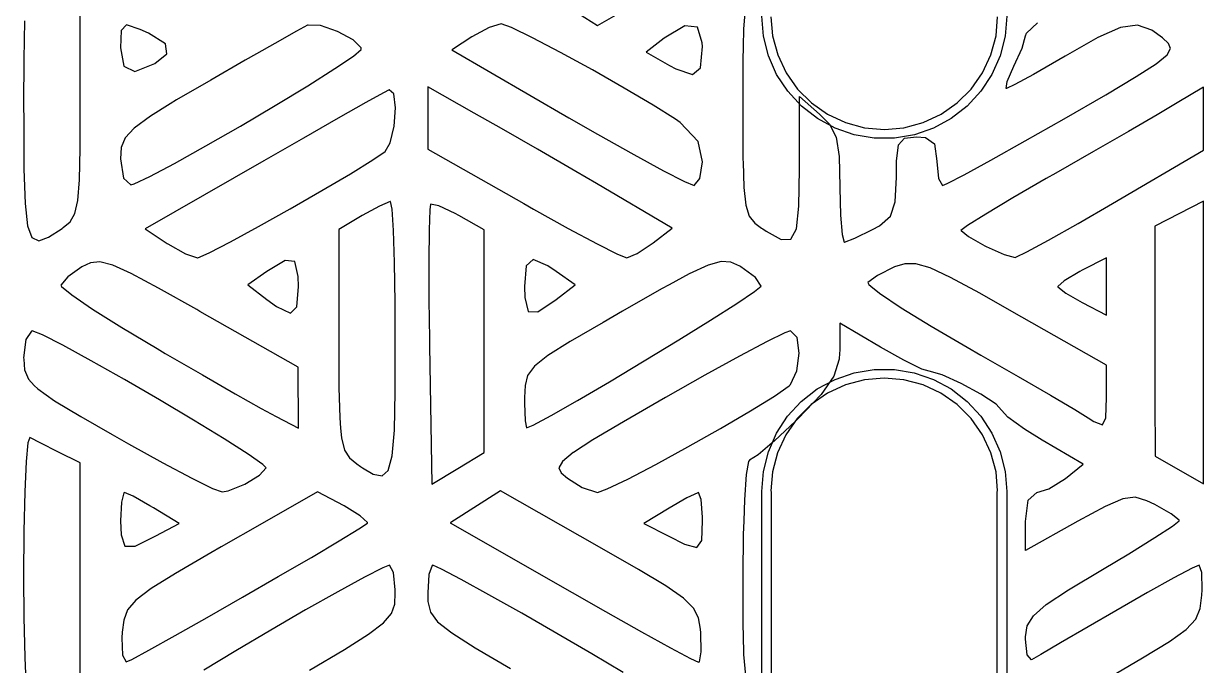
# Model space of a CAD drawing. Extents: x 19 to 403, y -177 to -75.
# Drawn here: x 199.35 to 211.84, y -170.34 to -163.55 of the extents above; entities that cross this region are included whole.
import ezdxf

# ---------------------------------------------------------------- set-up
doc = ezdxf.new("R2010")
doc.units = 0
doc.layers.add('BLACK', color=7, linetype='CONTINUOUS')

msp = doc.modelspace()

# ---------------------------------------------------------------- linework, layer by layer
at = {"layer": 'BLACK', "linetype": 'CONTINUOUS'}
for p, q in [((205.429, -163.565), (206.305, -163.065)), ((199.954, -164.395), (199.954, -163.21)), ((205.161, -163.396), (205.429, -163.565)), ((206.991, -163.388), (206.974, -163.605)), ((199.365, -163.515), (199.358, -163.926)), ((200.444, -163.56), (200.389, -163.618)), ((200.59, -163.608), (200.444, -163.56)), ((202.361, -163.563), (202.244, -163.626)), ((202.367, -163.561), (202.361, -163.563)), ((202.497, -163.567), (202.367, -163.561)), ((202.678, -163.629), (202.497, -163.567)), ((204.408, -163.548), (204.283, -163.586)), ((204.519, -163.588), (204.408, -163.548)), ((206.353, -163.569), (206.134, -163.699)), ((206.486, -163.585), (206.353, -163.569)), ((207.187, -163.68), (207.169, -163.466)), ((207.265, -163.476), (207.283, -163.675)), ((209.647, -163.675), (209.664, -163.476)), ((209.76, -163.466), (209.743, -163.68)), ((209.971, -163.648), (210.085, -163.538)), ((211.144, -163.564), (210.966, -163.587)), ((211.295, -163.616), (211.144, -163.564)), ((200.389, -163.618), (200.382, -163.804)), ((200.677, -163.647), (200.59, -163.608)), ((200.857, -163.759), (200.677, -163.647)), ((202.244, -163.626), (202.014, -163.755)), ((202.844, -163.718), (202.678, -163.629)), ((204.098, -163.687), (203.895, -163.819)), ((204.283, -163.586), (204.098, -163.687)), ((204.742, -163.696), (204.519, -163.588)), ((205.039, -163.852), (204.742, -163.696)), ((206.134, -163.699), (205.943, -163.847)), ((206.538, -163.748), (206.486, -163.585)), ((206.974, -163.605), (206.971, -163.79)), ((207.239, -163.887), (207.187, -163.68)), ((207.283, -163.675), (207.337, -163.877)), ((209.593, -163.877), (209.647, -163.675)), ((209.743, -163.68), (209.69, -163.887)), ((209.923, -163.807), (209.96, -163.676)), ((209.96, -163.676), (209.971, -163.648)), ((210.724, -163.694), (210.378, -163.89)), ((210.966, -163.587), (210.724, -163.694)), ((211.409, -163.698), (211.295, -163.616)), ((211.473, -163.755), (211.409, -163.698)), ((200.382, -163.804), (200.417, -163.998)), ((200.872, -163.865), (200.857, -163.759)), ((202.014, -163.755), (201.82, -163.865)), ((202.928, -163.802), (202.844, -163.718)), ((202.848, -163.889), (202.928, -163.819)), ((202.928, -163.819), (202.928, -163.802)), ((203.895, -163.819), (203.886, -163.825)), ((203.886, -163.825), (205.124, -164.542)), ((206.518, -164.013), (206.539, -163.79)), ((206.539, -163.79), (206.538, -163.748)), ((206.971, -163.79), (206.968, -163.933)), ((209.836, -163.997), (209.923, -163.807)), ((211.457, -163.878), (211.495, -163.81)), ((211.495, -163.81), (211.473, -163.755)), ((199.358, -163.926), (199.355, -164.403)), ((200.745, -163.969), (200.872, -163.865)), ((201.701, -163.933), (201.336, -164.143)), ((201.82, -163.865), (201.701, -163.933)), ((202.649, -164.022), (202.848, -163.889)), ((205.375, -164.036), (205.039, -163.852)), ((205.943, -163.847), (206.192, -163.989)), ((206.968, -163.933), (206.967, -164.403)), ((207.325, -164.083), (207.239, -163.887)), ((207.337, -163.877), (207.425, -164.067)), ((209.504, -164.067), (209.593, -163.877)), ((209.69, -163.887), (209.604, -164.083)), ((210.311, -163.93), (210.044, -164.084)), ((210.378, -163.89), (210.311, -163.93)), ((211.342, -163.972), (211.457, -163.878)), ((200.417, -163.998), (200.534, -164.053)), ((200.534, -164.053), (200.745, -163.969)), ((202.363, -164.203), (202.649, -164.022)), ((205.713, -164.228), (205.375, -164.036)), ((206.192, -163.989), (206.259, -164.026)), ((206.259, -164.026), (206.435, -164.086)), ((206.435, -164.086), (206.518, -164.013)), ((207.425, -164.067), (207.545, -164.238)), ((209.384, -164.238), (209.504, -164.067)), ((209.764, -164.159), (209.836, -163.997)), ((211.131, -164.107), (211.342, -163.972)), ((201.336, -164.143), (200.975, -164.354)), ((202.019, -164.411), (202.363, -164.203)), ((207.442, -164.262), (207.325, -164.083)), ((209.604, -164.083), (209.487, -164.262)), ((209.756, -164.232), (209.764, -164.159)), ((209.847, -164.191), (209.758, -164.232)), ((210.044, -164.084), (209.847, -164.191)), ((210.808, -164.299), (211.131, -164.107)), ((203.165, -164.277), (202.977, -164.382)), ((203.223, -164.246), (203.165, -164.277)), ((203.274, -164.29), (203.223, -164.246)), ((203.29, -164.439), (203.274, -164.29)), ((204.123, -164.492), (203.632, -164.216)), ((203.632, -164.216), (203.632, -164.439)), ((206.018, -164.408), (205.713, -164.228)), ((207.587, -164.42), (207.442, -164.262)), ((207.545, -164.238), (207.693, -164.386)), ((207.566, -165.088), (207.566, -164.319)), ((207.566, -164.319), (207.779, -164.505)), ((209.236, -164.386), (209.384, -164.238)), ((209.487, -164.262), (209.342, -164.42)), ((209.758, -164.232), (209.756, -164.232)), ((210.367, -164.553), (210.808, -164.299)), ((211.842, -164.218), (211.564, -164.386)), ((211.842, -164.884), (211.842, -164.218)), ((199.355, -164.403), (199.356, -164.575)), ((199.953, -164.868), (199.954, -164.395)), ((200.908, -164.395), (200.698, -164.525)), ((200.975, -164.354), (200.908, -164.395)), ((201.649, -164.63), (202.019, -164.411)), ((202.977, -164.382), (202.686, -164.547)), ((203.276, -164.632), (203.29, -164.439)), ((203.632, -164.439), (203.633, -164.873)), ((206.254, -164.557), (206.018, -164.408)), ((206.967, -164.403), (206.967, -164.565)), ((207.756, -164.551), (207.587, -164.42)), ((207.693, -164.386), (207.865, -164.506)), ((209.065, -164.506), (209.236, -164.386)), ((209.342, -164.42), (209.173, -164.551)), ((211.547, -164.396), (211.351, -164.511)), ((211.564, -164.386), (211.547, -164.396)), ((199.356, -164.575), (199.359, -165.086)), ((200.698, -164.525), (200.524, -164.652)), ((202.686, -164.547), (202.318, -164.757)), ((204.414, -164.657), (204.123, -164.492)), ((205.124, -164.542), (205.429, -164.717)), ((206.304, -164.591), (206.254, -164.557)), ((206.967, -164.565), (206.969, -164.988)), ((207.944, -164.653), (207.756, -164.551)), ((207.779, -164.505), (207.884, -164.61)), ((207.865, -164.506), (208.054, -164.594)), ((208.875, -164.594), (209.065, -164.506)), ((209.173, -164.551), (208.985, -164.653)), ((209.954, -164.788), (210.367, -164.553)), ((211.351, -164.511), (211.049, -164.686)), ((200.524, -164.652), (200.429, -164.755)), ((201.283, -164.84), (201.649, -164.63)), ((203.235, -164.808), (203.276, -164.632)), ((204.793, -164.875), (204.414, -164.657)), ((206.494, -164.795), (206.304, -164.591)), ((207.884, -164.61), (207.954, -164.747)), ((208.147, -164.722), (207.944, -164.653)), ((208.054, -164.594), (208.256, -164.648)), ((208.256, -164.648), (208.465, -164.667)), ((208.465, -164.667), (208.673, -164.648)), ((208.673, -164.648), (208.875, -164.594)), ((208.985, -164.653), (208.783, -164.722)), ((211.049, -164.686), (210.68, -164.899)), ((200.429, -164.755), (200.389, -164.857)), ((202.318, -164.757), (201.899, -164.997)), ((203.183, -164.898), (203.235, -164.808)), ((205.429, -164.717), (205.813, -164.932)), ((206.539, -165.008), (206.494, -164.795)), ((207.954, -164.747), (207.986, -164.951)), ((208.358, -164.758), (208.147, -164.722)), ((208.572, -164.758), (208.358, -164.758)), ((208.783, -164.722), (208.572, -164.758)), ((208.615, -164.83), (208.678, -164.759)), ((208.678, -164.759), (208.806, -164.745)), ((208.806, -164.745), (208.899, -164.751)), ((208.899, -164.751), (208.996, -164.818)), ((208.996, -164.818), (209.019, -165.002)), ((209.593, -164.99), (209.954, -164.788)), ((199.946, -165.199), (199.953, -164.868)), ((200.389, -164.857), (200.382, -164.977)), ((200.953, -165.025), (201.283, -164.84)), ((203.05, -164.989), (203.183, -164.898)), ((203.633, -164.873), (204.648, -165.451)), ((205.199, -165.111), (204.793, -164.875)), ((205.813, -164.932), (206.129, -165.104)), ((207.986, -164.951), (207.993, -165.274)), ((208.594, -165.002), (208.615, -164.83)), ((210.68, -164.899), (210.281, -165.127)), ((210.88, -165.449), (211.842, -164.884)), ((200.382, -164.977), (200.411, -165.18)), ((201.899, -164.997), (200.642, -165.719)), ((200.69, -165.165), (200.953, -165.025)), ((202.815, -165.134), (203.05, -164.989)), ((206.513, -165.185), (206.539, -165.008)), ((206.969, -164.988), (206.97, -165.008)), ((206.97, -165.008), (206.978, -165.279)), ((208.592, -165.171), (208.594, -165.002)), ((209.019, -165.002), (209.019, -165.005)), ((209.019, -165.005), (209.037, -165.184)), ((209.309, -165.145), (209.593, -164.99)), ((199.359, -165.086), (199.37, -165.45)), ((199.928, -165.419), (199.946, -165.199)), ((200.411, -165.18), (200.489, -165.253)), ((200.524, -165.243), (200.69, -165.165)), ((202.511, -165.313), (202.815, -165.134)), ((205.418, -165.239), (205.199, -165.111)), ((206.129, -165.104), (206.35, -165.217)), ((206.451, -165.258), (206.513, -165.185)), ((207.56, -165.478), (207.566, -165.088)), ((208.581, -165.433), (208.592, -165.171)), ((209.037, -165.184), (209.079, -165.258)), ((209.13, -165.238), (209.309, -165.145)), ((210.179, -165.186), (209.824, -165.391)), ((210.281, -165.127), (210.179, -165.186)), ((200.489, -165.253), (200.524, -165.243)), ((202.175, -165.506), (202.511, -165.313)), ((206.221, -165.71), (205.418, -165.239)), ((206.35, -165.217), (206.451, -165.258)), ((206.978, -165.279), (206.999, -165.468)), ((207.993, -165.274), (207.993, -165.285)), ((207.993, -165.285), (208, -165.573)), ((209.079, -165.258), (209.13, -165.238)), ((199.37, -165.45), (199.397, -165.685)), ((199.897, -165.557), (199.928, -165.419)), ((203.234, -165.43), (203.122, -165.476)), ((203.239, -165.429), (203.234, -165.43)), ((203.255, -165.51), (203.239, -165.429)), ((204.648, -165.451), (204.753, -165.51)), ((208.531, -165.585), (208.581, -165.433)), ((209.824, -165.391), (209.538, -165.562)), ((210.515, -165.66), (210.88, -165.449)), ((211.842, -165.425), (211.329, -165.69)), ((211.842, -168.415), (211.842, -165.425)), ((199.847, -165.642), (199.897, -165.557)), ((201.841, -165.694), (202.175, -165.506)), ((202.939, -165.576), (202.691, -165.723)), ((203.122, -165.476), (202.939, -165.576)), ((203.27, -165.734), (203.255, -165.51)), ((203.653, -165.518), (203.646, -165.727)), ((203.661, -165.457), (203.653, -165.518)), ((203.749, -165.473), (203.661, -165.457)), ((203.923, -165.555), (203.749, -165.473)), ((203.962, -165.576), (203.923, -165.555)), ((204.229, -165.729), (203.962, -165.576)), ((204.753, -165.51), (205.118, -165.713)), ((206.999, -165.468), (207.036, -165.584)), ((207.535, -165.717), (207.56, -165.478)), ((208, -165.573), (208.017, -165.779)), ((209.538, -165.562), (209.346, -165.681)), ((199.397, -165.685), (199.443, -165.811)), ((199.774, -165.705), (199.847, -165.642)), ((201.544, -165.856), (201.841, -165.694)), ((207.036, -165.584), (207.094, -165.658)), ((207.094, -165.658), (207.165, -165.71)), ((208.34, -165.726), (208.414, -165.686)), ((208.414, -165.686), (208.531, -165.585)), ((209.346, -165.681), (209.276, -165.734)), ((210.203, -165.837), (210.515, -165.66)), ((211.329, -165.69), (211.329, -166.024)), ((199.443, -165.811), (199.515, -165.845)), ((199.515, -165.845), (199.62, -165.806)), ((199.62, -165.806), (199.762, -165.714)), ((199.762, -165.714), (199.774, -165.705)), ((200.642, -165.719), (200.875, -165.873)), ((202.691, -165.723), (202.691, -166.897)), ((203.281, -166.074), (203.27, -165.734)), ((203.646, -165.727), (203.644, -166.055)), ((204.23, -166.906), (204.229, -165.729)), ((205.118, -165.713), (205.424, -165.877)), ((206.017, -165.867), (206.221, -165.71)), ((207.165, -165.71), (207.178, -165.719)), ((207.178, -165.719), (207.214, -165.742)), ((207.214, -165.742), (207.374, -165.829)), ((207.374, -165.829), (207.477, -165.827)), ((207.477, -165.827), (207.535, -165.717)), ((208.017, -165.779), (208.04, -165.857)), ((208.044, -165.857), (208.154, -165.816)), ((208.154, -165.816), (208.34, -165.726)), ((209.276, -165.734), (209.277, -165.737)), ((209.277, -165.737), (209.357, -165.8)), ((209.357, -165.8), (209.528, -165.898)), ((200.875, -165.873), (200.883, -165.878)), ((200.883, -165.878), (201.069, -165.983)), ((201.319, -165.973), (201.544, -165.856)), ((205.424, -165.877), (205.64, -165.987)), ((205.848, -165.98), (206.017, -165.867)), ((208.04, -165.857), (208.044, -165.857)), ((209.528, -165.898), (209.542, -165.905)), ((209.542, -165.905), (209.732, -165.99)), ((209.973, -165.962), (210.203, -165.837)), ((200.163, -166.068), (200.063, -166.078)), ((200.298, -166.102), (200.163, -166.068)), ((201.069, -165.983), (201.194, -166.026)), ((201.194, -166.026), (201.2, -166.025)), ((201.2, -166.025), (201.319, -165.973)), ((202.125, -166.052), (201.929, -166.169)), ((202.226, -166.065), (202.125, -166.052)), ((202.261, -166.223), (202.226, -166.065)), ((203.288, -166.501), (203.281, -166.074)), ((203.644, -166.055), (203.645, -166.474)), ((204.747, -166.041), (204.675, -166.109)), ((204.902, -166.108), (204.747, -166.041)), ((205.64, -165.987), (205.738, -166.026)), ((205.738, -166.026), (205.848, -165.98)), ((206.739, -166.064), (206.602, -166.102)), ((206.841, -166.071), (206.739, -166.064)), ((206.934, -166.111), (206.841, -166.071)), ((209.732, -165.99), (209.849, -166.021)), ((209.849, -166.021), (209.856, -166.019)), ((209.856, -166.019), (209.973, -165.962)), ((210.815, -166.024), (210.559, -166.156)), ((210.815, -166.631), (210.815, -166.024)), ((211.329, -166.024), (211.329, -166.907)), ((199.97, -166.121), (199.822, -166.224)), ((200.063, -166.078), (199.97, -166.121)), ((200.495, -166.191), (200.298, -166.102)), ((200.782, -166.344), (200.495, -166.191)), ((201.929, -166.169), (201.728, -166.31)), ((204.675, -166.109), (204.658, -166.327)), ((204.992, -166.169), (204.902, -166.108)), ((205.193, -166.31), (204.992, -166.169)), ((206.4, -166.195), (206.188, -166.31)), ((206.602, -166.102), (206.4, -166.195)), ((206.947, -166.118), (206.934, -166.111)), ((207.102, -166.232), (206.947, -166.118)), ((208.573, -166.121), (208.392, -166.21)), ((208.682, -166.087), (208.573, -166.121)), ((208.797, -166.087), (208.682, -166.087)), ((208.949, -166.131), (208.797, -166.087)), ((209.165, -166.232), (208.949, -166.131)), ((210.535, -166.169), (210.37, -166.267)), ((210.559, -166.156), (210.535, -166.169)), ((199.822, -166.224), (199.749, -166.314)), ((199.749, -166.314), (199.751, -166.319)), ((199.751, -166.319), (199.755, -166.327)), ((201.728, -166.31), (201.931, -166.466)), ((202.263, -166.327), (202.261, -166.223)), ((204.99, -166.466), (205.193, -166.31)), ((206.188, -166.31), (206.107, -166.354)), ((207.091, -166.382), (207.161, -166.323)), ((207.161, -166.323), (207.102, -166.232)), ((208.392, -166.21), (208.292, -166.286)), ((208.292, -166.286), (208.3, -166.305)), ((208.3, -166.305), (208.322, -166.323)), ((208.322, -166.323), (208.415, -166.399)), ((209.476, -166.4), (209.165, -166.232)), ((210.37, -166.267), (210.302, -166.327)), ((199.755, -166.327), (199.864, -166.417)), ((199.864, -166.417), (200.086, -166.568)), ((201.188, -166.572), (200.782, -166.344)), ((202.247, -166.544), (202.263, -166.327)), ((204.658, -166.327), (204.661, -166.444)), ((204.661, -166.444), (204.696, -166.592)), ((206.107, -166.354), (205.694, -166.589)), ((206.903, -166.508), (207.091, -166.382)), ((208.415, -166.399), (208.644, -166.553)), ((209.815, -166.591), (209.476, -166.4)), ((210.302, -166.327), (210.303, -166.331)), ((210.303, -166.331), (210.386, -166.399)), ((210.386, -166.399), (210.559, -166.498)), ((200.086, -166.568), (200.396, -166.763)), ((201.222, -166.591), (201.188, -166.572)), ((201.931, -166.466), (202.032, -166.54)), ((202.032, -166.54), (202.179, -166.611)), ((202.179, -166.611), (202.247, -166.544)), ((203.289, -166.883), (203.288, -166.501)), ((203.645, -166.474), (203.65, -166.883)), ((204.797, -166.595), (204.99, -166.466)), ((206.625, -166.684), (206.903, -166.508)), ((208.644, -166.553), (208.961, -166.749)), ((210.559, -166.498), (210.815, -166.631)), ((202.262, -167.183), (201.222, -166.591)), ((204.696, -166.592), (204.797, -166.595)), ((205.694, -166.589), (205.488, -166.707)), ((206.289, -166.893), (206.625, -166.684)), ((210.815, -167.16), (209.815, -166.591)), ((199.439, -166.799), (199.38, -166.89)), ((199.447, -166.798), (199.439, -166.799)), ((199.554, -166.839), (199.447, -166.798)), ((200.396, -166.763), (200.767, -166.984)), ((205.488, -166.707), (205.139, -166.911)), ((207.413, -166.818), (207.224, -166.91)), ((207.471, -166.798), (207.413, -166.818)), ((207.541, -166.868), (207.471, -166.798)), ((208.425, -166.971), (207.993, -166.717)), ((207.993, -166.717), (207.993, -167.004)), ((208.961, -166.749), (209.341, -166.971)), ((199.38, -166.89), (199.355, -167.081)), ((199.772, -166.949), (199.554, -166.839)), ((200.071, -167.113), (199.772, -166.949)), ((202.691, -166.897), (202.691, -166.938)), ((202.691, -166.938), (202.693, -167.397)), ((203.288, -167.441), (203.289, -166.883)), ((203.65, -166.883), (203.651, -166.956)), ((204.23, -168.083), (204.23, -166.906)), ((205.139, -166.911), (204.904, -167.059)), ((205.922, -167.116), (206.289, -166.893)), ((207.224, -166.91), (206.932, -167.065)), ((207.563, -167.033), (207.541, -166.868)), ((211.329, -166.907), (211.329, -167.502)), ((200.767, -166.984), (200.855, -167.036)), ((200.855, -167.036), (201.247, -167.263)), ((203.651, -166.956), (203.674, -168.421)), ((204.904, -167.059), (204.762, -167.172)), ((206.932, -167.065), (206.565, -167.267)), ((207.54, -167.221), (207.563, -167.033)), ((207.991, -167.033), (207.988, -167.098)), ((207.993, -167.004), (207.991, -167.033)), ((208.671, -167.109), (208.425, -166.971)), ((209.341, -166.971), (209.488, -167.055)), ((209.488, -167.055), (209.881, -167.281)), ((199.355, -167.081), (199.356, -167.096)), ((199.356, -167.096), (199.365, -167.211)), ((200.422, -167.311), (200.071, -167.113)), ((202.263, -167.828), (202.262, -167.183)), ((204.762, -167.172), (204.689, -167.271)), ((205.555, -167.335), (205.922, -167.116)), ((207.988, -167.098), (207.932, -167.275)), ((208.863, -167.201), (208.671, -167.109)), ((210.815, -167.502), (210.815, -167.16)), ((199.365, -167.211), (199.406, -167.309)), ((199.406, -167.309), (199.468, -167.374)), ((200.793, -167.527), (200.422, -167.311)), ((201.247, -167.263), (201.596, -167.463)), ((204.689, -167.271), (204.662, -167.374)), ((206.565, -167.267), (206.149, -167.503)), ((207.473, -167.364), (207.54, -167.221)), ((207.755, -167.412), (207.943, -167.311)), ((207.932, -167.275), (207.795, -167.47)), ((207.943, -167.311), (208.146, -167.241)), ((208.256, -167.315), (208.053, -167.369)), ((208.146, -167.241), (208.357, -167.206)), ((208.464, -167.297), (208.256, -167.315)), ((208.357, -167.206), (208.571, -167.206)), ((208.673, -167.315), (208.464, -167.297)), ((208.571, -167.206), (208.782, -167.241)), ((208.875, -167.369), (208.673, -167.315)), ((208.782, -167.241), (208.985, -167.311)), ((208.941, -167.225), (208.863, -167.201)), ((209.076, -167.263), (208.941, -167.225)), ((208.985, -167.311), (209.173, -167.412)), ((209.277, -167.354), (209.076, -167.263)), ((209.881, -167.281), (210.223, -167.479)), ((199.468, -167.374), (199.504, -167.411)), ((199.504, -167.411), (199.681, -167.536)), ((202.693, -167.397), (202.701, -167.717)), ((203.279, -167.847), (203.288, -167.441)), ((204.662, -167.374), (204.658, -167.503)), ((205.217, -167.533), (205.555, -167.335)), ((207.303, -167.487), (207.459, -167.378)), ((207.459, -167.378), (207.473, -167.364)), ((207.586, -167.544), (207.755, -167.412)), ((208.053, -167.369), (207.864, -167.458)), ((209.064, -167.458), (208.875, -167.369)), ((209.173, -167.412), (209.342, -167.544)), ((209.487, -167.468), (209.277, -167.354)), ((199.681, -167.536), (199.96, -167.705)), ((201.155, -167.742), (200.793, -167.527)), ((201.596, -167.463), (201.868, -167.617)), ((204.658, -167.503), (204.658, -167.561)), ((204.658, -167.561), (204.665, -167.748)), ((204.938, -167.692), (205.217, -167.533)), ((206.149, -167.503), (205.704, -167.76)), ((207.049, -167.644), (207.303, -167.487)), ((207.441, -167.701), (207.586, -167.544)), ((207.795, -167.47), (207.551, -167.729)), ((207.864, -167.458), (207.692, -167.578)), ((209.236, -167.578), (209.064, -167.458)), ((209.342, -167.544), (209.487, -167.701)), ((209.648, -167.574), (209.487, -167.468)), ((209.704, -167.637), (209.648, -167.574)), ((210.223, -167.479), (210.481, -167.631)), ((210.81, -167.716), (210.815, -167.502)), ((211.329, -167.502), (211.33, -168.123)), ((201.868, -167.617), (202.028, -167.705)), ((204.748, -167.794), (204.938, -167.692)), ((206.731, -167.83), (207.049, -167.644)), ((207.692, -167.578), (207.544, -167.726)), ((209.384, -167.726), (209.236, -167.578)), ((209.772, -167.712), (209.704, -167.637)), ((210.481, -167.631), (210.623, -167.718)), ((199.96, -167.705), (200.291, -167.894)), ((201.479, -167.939), (201.155, -167.742)), ((202.028, -167.705), (202.263, -167.828)), ((202.701, -167.717), (202.71, -167.828)), ((204.665, -167.748), (204.679, -167.822)), ((204.679, -167.822), (204.748, -167.794)), ((205.704, -167.76), (205.381, -167.951)), ((207.526, -167.753), (207.304, -167.962)), ((207.324, -167.881), (207.441, -167.701)), ((207.544, -167.726), (207.424, -167.897)), ((207.551, -167.729), (207.526, -167.753)), ((209.504, -167.897), (209.384, -167.726)), ((209.487, -167.701), (209.604, -167.881)), ((209.948, -167.838), (209.772, -167.712)), ((210.623, -167.718), (210.683, -167.756)), ((210.683, -167.756), (210.775, -167.791)), ((210.775, -167.791), (210.81, -167.716)), ((199.42, -167.926), (199.401, -167.981)), ((199.536, -167.984), (199.42, -167.926)), ((200.291, -167.894), (200.366, -167.936)), ((200.366, -167.936), (200.464, -167.992)), ((201.733, -168.101), (201.479, -167.939)), ((202.71, -167.828), (202.719, -167.928)), ((202.719, -167.928), (202.752, -168.059)), ((203.256, -168.118), (203.279, -167.847)), ((206.385, -168.025), (206.731, -167.83)), ((207.238, -168.077), (207.324, -167.881)), ((207.424, -167.897), (207.336, -168.087)), ((209.592, -168.087), (209.504, -167.897)), ((209.604, -167.881), (209.69, -168.077)), ((210.136, -167.955), (209.948, -167.838)), ((199.401, -167.981), (199.383, -168.18)), ((199.719, -168.076), (199.536, -167.984)), ((200.464, -167.992), (200.83, -168.194)), ((202.752, -168.059), (202.805, -168.142)), ((205.381, -167.951), (205.176, -168.083)), ((206.046, -168.21), (206.385, -168.025)), ((207.304, -167.962), (207.129, -168.11)), ((210.569, -168.208), (210.136, -167.955)), ((199.383, -168.18), (199.368, -168.501)), ((199.954, -168.194), (199.719, -168.076)), ((199.954, -169.398), (199.954, -168.194)), ((200.83, -168.194), (200.83, -168.194)), ((200.83, -168.194), (201.137, -168.356)), ((201.888, -168.21), (201.733, -168.101)), ((202.805, -168.142), (202.881, -168.204)), ((203.215, -168.274), (203.256, -168.118)), ((203.952, -168.252), (204.23, -168.083)), ((205.058, -168.179), (205.021, -168.245)), ((205.172, -168.085), (205.058, -168.179)), ((205.176, -168.083), (205.172, -168.085)), ((207.028, -168.179), (207.004, -168.317)), ((207.038, -168.166), (207.028, -168.179)), ((207.129, -168.11), (207.038, -168.166)), ((207.185, -168.284), (207.238, -168.077)), ((207.336, -168.087), (207.281, -168.289)), ((209.647, -168.289), (209.592, -168.087)), ((209.69, -168.077), (209.743, -168.284)), ((211.33, -168.123), (211.842, -168.415)), ((201.852, -168.325), (201.921, -168.245)), ((201.921, -168.245), (201.888, -168.21)), ((202.881, -168.204), (202.922, -168.233)), ((202.922, -168.233), (202.943, -168.245)), ((202.943, -168.245), (203.054, -168.313)), ((203.054, -168.313), (203.15, -168.332)), ((203.15, -168.332), (203.215, -168.274)), ((203.674, -168.421), (203.952, -168.252)), ((205.021, -168.245), (205.045, -168.3)), ((205.045, -168.3), (205.11, -168.357)), ((205.75, -168.365), (206.046, -168.21)), ((207.004, -168.317), (206.984, -168.585)), ((207.168, -168.498), (207.185, -168.284)), ((207.281, -168.289), (207.264, -168.489)), ((209.664, -168.489), (209.647, -168.289)), ((209.743, -168.284), (209.76, -168.498)), ((210.383, -168.358), (210.569, -168.208)), ((201.137, -168.356), (201.356, -168.464)), ((201.521, -168.49), (201.695, -168.42)), ((201.695, -168.42), (201.852, -168.325)), ((205.11, -168.357), (205.268, -168.455)), ((205.531, -168.47), (205.75, -168.365)), ((210.205, -168.47), (210.383, -168.358)), ((199.368, -168.501), (199.359, -168.916)), ((200.417, -168.511), (200.392, -168.61)), ((200.422, -168.508), (200.417, -168.511)), ((200.515, -168.548), (200.422, -168.508)), ((200.692, -168.647), (200.515, -168.548)), ((201.356, -168.464), (201.456, -168.502)), ((201.456, -168.502), (201.521, -168.49)), ((202.467, -168.499), (201.881, -168.835)), ((202.747, -168.649), (202.467, -168.499)), ((204.404, -168.489), (203.876, -168.824)), ((205.451, -169.085), (204.404, -168.489)), ((205.268, -168.455), (205.428, -168.506)), ((205.428, -168.506), (205.531, -168.47)), ((206.375, -168.565), (206.189, -168.672)), ((206.49, -168.51), (206.375, -168.565)), ((206.499, -168.508), (206.49, -168.51)), ((206.526, -168.583), (206.499, -168.508)), ((207.166, -175.571), (207.168, -168.498)), ((207.168, -168.498), (207.168, -168.498)), ((207.264, -168.489), (207.268, -168.498)), ((207.268, -168.498), (207.266, -175.571)), ((207.268, -168.498), (207.268, -168.498)), ((207.268, -168.498), (207.268, -168.498)), ((209.66, -168.498), (209.664, -168.489)), ((209.66, -175.576), (209.66, -168.498)), ((209.76, -168.498), (209.76, -168.498)), ((209.76, -168.498), (209.76, -168.498)), ((209.76, -168.498), (209.76, -168.498)), ((209.76, -168.498), (209.76, -175.576)), ((209.989, -168.587), (210.079, -168.508)), ((210.079, -168.508), (210.205, -168.47)), ((210.988, -168.573), (210.802, -168.655)), ((211.121, -168.557), (210.988, -168.573)), ((211.245, -168.595), (211.121, -168.557)), ((200.392, -168.61), (200.382, -168.807)), ((200.731, -168.671), (200.692, -168.647)), ((201, -168.835), (200.731, -168.671)), ((202.919, -168.754), (202.747, -168.649)), ((206.189, -168.672), (205.92, -168.835)), ((206.539, -168.769), (206.526, -168.583)), ((206.984, -168.585), (206.977, -168.807)), ((209.96, -168.815), (209.989, -168.587)), ((210.802, -168.655), (210.514, -168.812)), ((211.327, -168.635), (211.245, -168.595)), ((211.5, -168.735), (211.327, -168.635)), ((200.382, -168.807), (200.386, -168.954)), ((202.996, -168.824), (202.919, -168.754)), ((202.994, -168.832), (202.996, -168.824)), ((203.876, -168.824), (203.871, -168.827)), ((206.532, -169.014), (206.539, -168.807)), ((206.539, -168.807), (206.539, -168.769)), ((206.977, -168.807), (206.972, -168.951)), ((210.514, -168.812), (209.96, -169.122)), ((209.96, -169.122), (209.96, -168.815)), ((211.584, -168.802), (211.5, -168.735)), ((211.516, -168.863), (211.585, -168.807)), ((211.585, -168.807), (211.584, -168.802)), ((199.359, -168.916), (199.355, -169.399)), ((200.755, -168.967), (201, -168.835)), ((201.881, -168.835), (201.446, -169.084)), ((202.695, -169.019), (202.903, -168.893)), ((202.903, -168.893), (202.994, -168.832)), ((203.871, -168.827), (205.16, -169.565)), ((205.92, -168.835), (206.183, -168.971)), ((211.329, -168.985), (211.516, -168.863)), ((200.386, -168.954), (200.425, -169.075)), ((200.536, -169.074), (200.755, -168.967)), ((202.401, -169.194), (202.695, -169.019)), ((206.183, -168.971), (206.35, -169.054)), ((206.35, -169.054), (206.482, -169.09)), ((206.482, -169.09), (206.532, -169.014)), ((206.972, -168.951), (206.967, -169.386)), ((211.053, -169.155), (211.329, -168.985)), ((200.425, -169.075), (200.536, -169.074)), ((201.337, -169.146), (200.961, -169.365)), ((201.446, -169.084), (201.337, -169.146)), ((202.05, -169.398), (202.401, -169.194)), ((205.864, -169.322), (205.451, -169.085)), ((210.773, -169.323), (211.053, -169.155)), ((203.156, -169.304), (202.963, -169.402)), ((203.227, -169.278), (203.156, -169.304)), ((203.269, -169.353), (203.227, -169.278)), ((203.679, -169.28), (203.645, -169.375)), ((203.685, -169.278), (203.679, -169.28)), ((203.779, -169.318), (203.685, -169.278)), ((203.987, -169.428), (203.779, -169.318)), ((206.152, -169.496), (205.864, -169.322)), ((210.414, -169.538), (210.773, -169.323)), ((211.724, -169.308), (211.53, -169.41)), ((211.796, -169.278), (211.724, -169.308)), ((211.826, -169.353), (211.796, -169.278)), ((199.355, -169.399), (199.358, -169.826)), ((199.954, -170.603), (199.954, -169.398)), ((200.961, -169.365), (200.705, -169.525)), ((201.672, -169.616), (202.05, -169.398)), ((202.963, -169.402), (202.681, -169.557)), ((203.289, -169.537), (203.269, -169.353)), ((203.645, -169.375), (203.632, -169.569)), ((204.28, -169.589), (203.987, -169.428)), ((206.967, -169.386), (206.967, -169.417)), ((206.967, -169.417), (206.969, -169.89)), ((211.53, -169.41), (211.25, -169.567)), ((211.829, -169.539), (211.826, -169.353)), ((200.705, -169.525), (200.544, -169.646)), ((202.681, -169.557), (202.34, -169.75)), ((203.283, -169.688), (203.289, -169.57)), ((203.289, -169.57), (203.289, -169.537)), ((203.632, -169.569), (203.632, -169.57)), ((203.632, -169.57), (203.635, -169.662)), ((205.16, -169.565), (205.513, -169.766)), ((206.338, -169.626), (206.152, -169.496)), ((210.179, -169.693), (210.414, -169.538)), ((211.25, -169.567), (210.914, -169.76)), ((211.825, -169.595), (211.829, -169.539)), ((200.544, -169.646), (200.455, -169.75)), ((201.298, -169.829), (201.672, -169.616)), ((203.249, -169.788), (203.283, -169.688)), ((203.635, -169.662), (203.661, -169.772)), ((204.628, -169.785), (204.28, -169.589)), ((206.446, -169.732), (206.338, -169.626)), ((210.043, -169.812), (210.179, -169.693)), ((211.807, -169.735), (211.825, -169.595)), ((200.455, -169.75), (200.415, -169.857)), ((202.34, -169.75), (201.97, -169.965)), ((203.165, -169.888), (203.249, -169.788)), ((203.661, -169.772), (203.737, -169.875)), ((205, -169.999), (204.628, -169.785)), ((205.513, -169.766), (205.894, -169.981)), ((206.498, -169.834), (206.446, -169.732)), ((209.978, -169.918), (210.043, -169.812)), ((210.914, -169.76), (210.624, -169.929)), ((211.761, -169.847), (211.807, -169.735)), ((199.358, -169.826), (199.367, -170.255)), ((200.415, -169.857), (200.398, -169.987)), ((200.958, -170.022), (201.298, -169.829)), ((203.007, -170.008), (203.165, -169.888)), ((203.737, -169.875), (203.887, -169.994)), ((206.519, -169.953), (206.498, -169.834)), ((206.969, -169.89), (206.976, -170.195)), ((209.96, -170.035), (209.978, -169.918)), ((210.624, -169.929), (210.331, -170.1)), ((211.661, -169.956), (211.761, -169.847)), ((200.398, -169.987), (200.394, -170.044)), ((200.394, -170.044), (200.402, -170.228)), ((200.682, -170.175), (200.958, -170.022)), ((201.97, -169.965), (201.601, -170.183)), ((202.753, -170.168), (203.007, -170.008)), ((203.887, -169.994), (204.136, -170.151)), ((205.368, -170.213), (205, -169.999)), ((205.894, -169.981), (206.202, -170.151)), ((206.523, -169.992), (206.519, -169.953)), ((206.528, -170.195), (206.523, -169.992)), ((209.96, -170.058), (209.96, -170.035)), ((209.978, -170.226), (209.96, -170.058)), ((211.483, -170.085), (211.661, -169.956)), ((200.499, -170.273), (200.682, -170.175)), ((201.601, -170.183), (201.262, -170.388)), ((202.38, -170.387), (202.753, -170.168)), ((204.136, -170.151), (204.508, -170.37)), ((206.202, -170.151), (206.412, -170.264)), ((206.507, -170.3), (206.528, -170.195)), ((206.976, -170.195), (206.976, -170.223)), ((210.331, -170.1), (210.12, -170.223)), ((211.199, -170.258), (211.483, -170.085)), ((199.367, -170.255), (199.381, -170.594)), ((200.402, -170.228), (200.441, -170.3)), ((200.441, -170.3), (200.499, -170.273)), ((205.701, -170.411), (205.368, -170.213)), ((206.412, -170.264), (206.499, -170.304)), ((206.499, -170.304), (206.507, -170.3)), ((206.976, -170.223), (206.994, -170.443)), ((210.022, -170.279), (209.978, -170.226)), ((210.024, -170.278), (210.022, -170.279)), ((210.12, -170.223), (210.024, -170.278)), ((210.922, -170.419), (211.199, -170.258))]:
    msp.add_line(p, q, dxfattribs=at)

doc.saveas('drawing.dxf')
